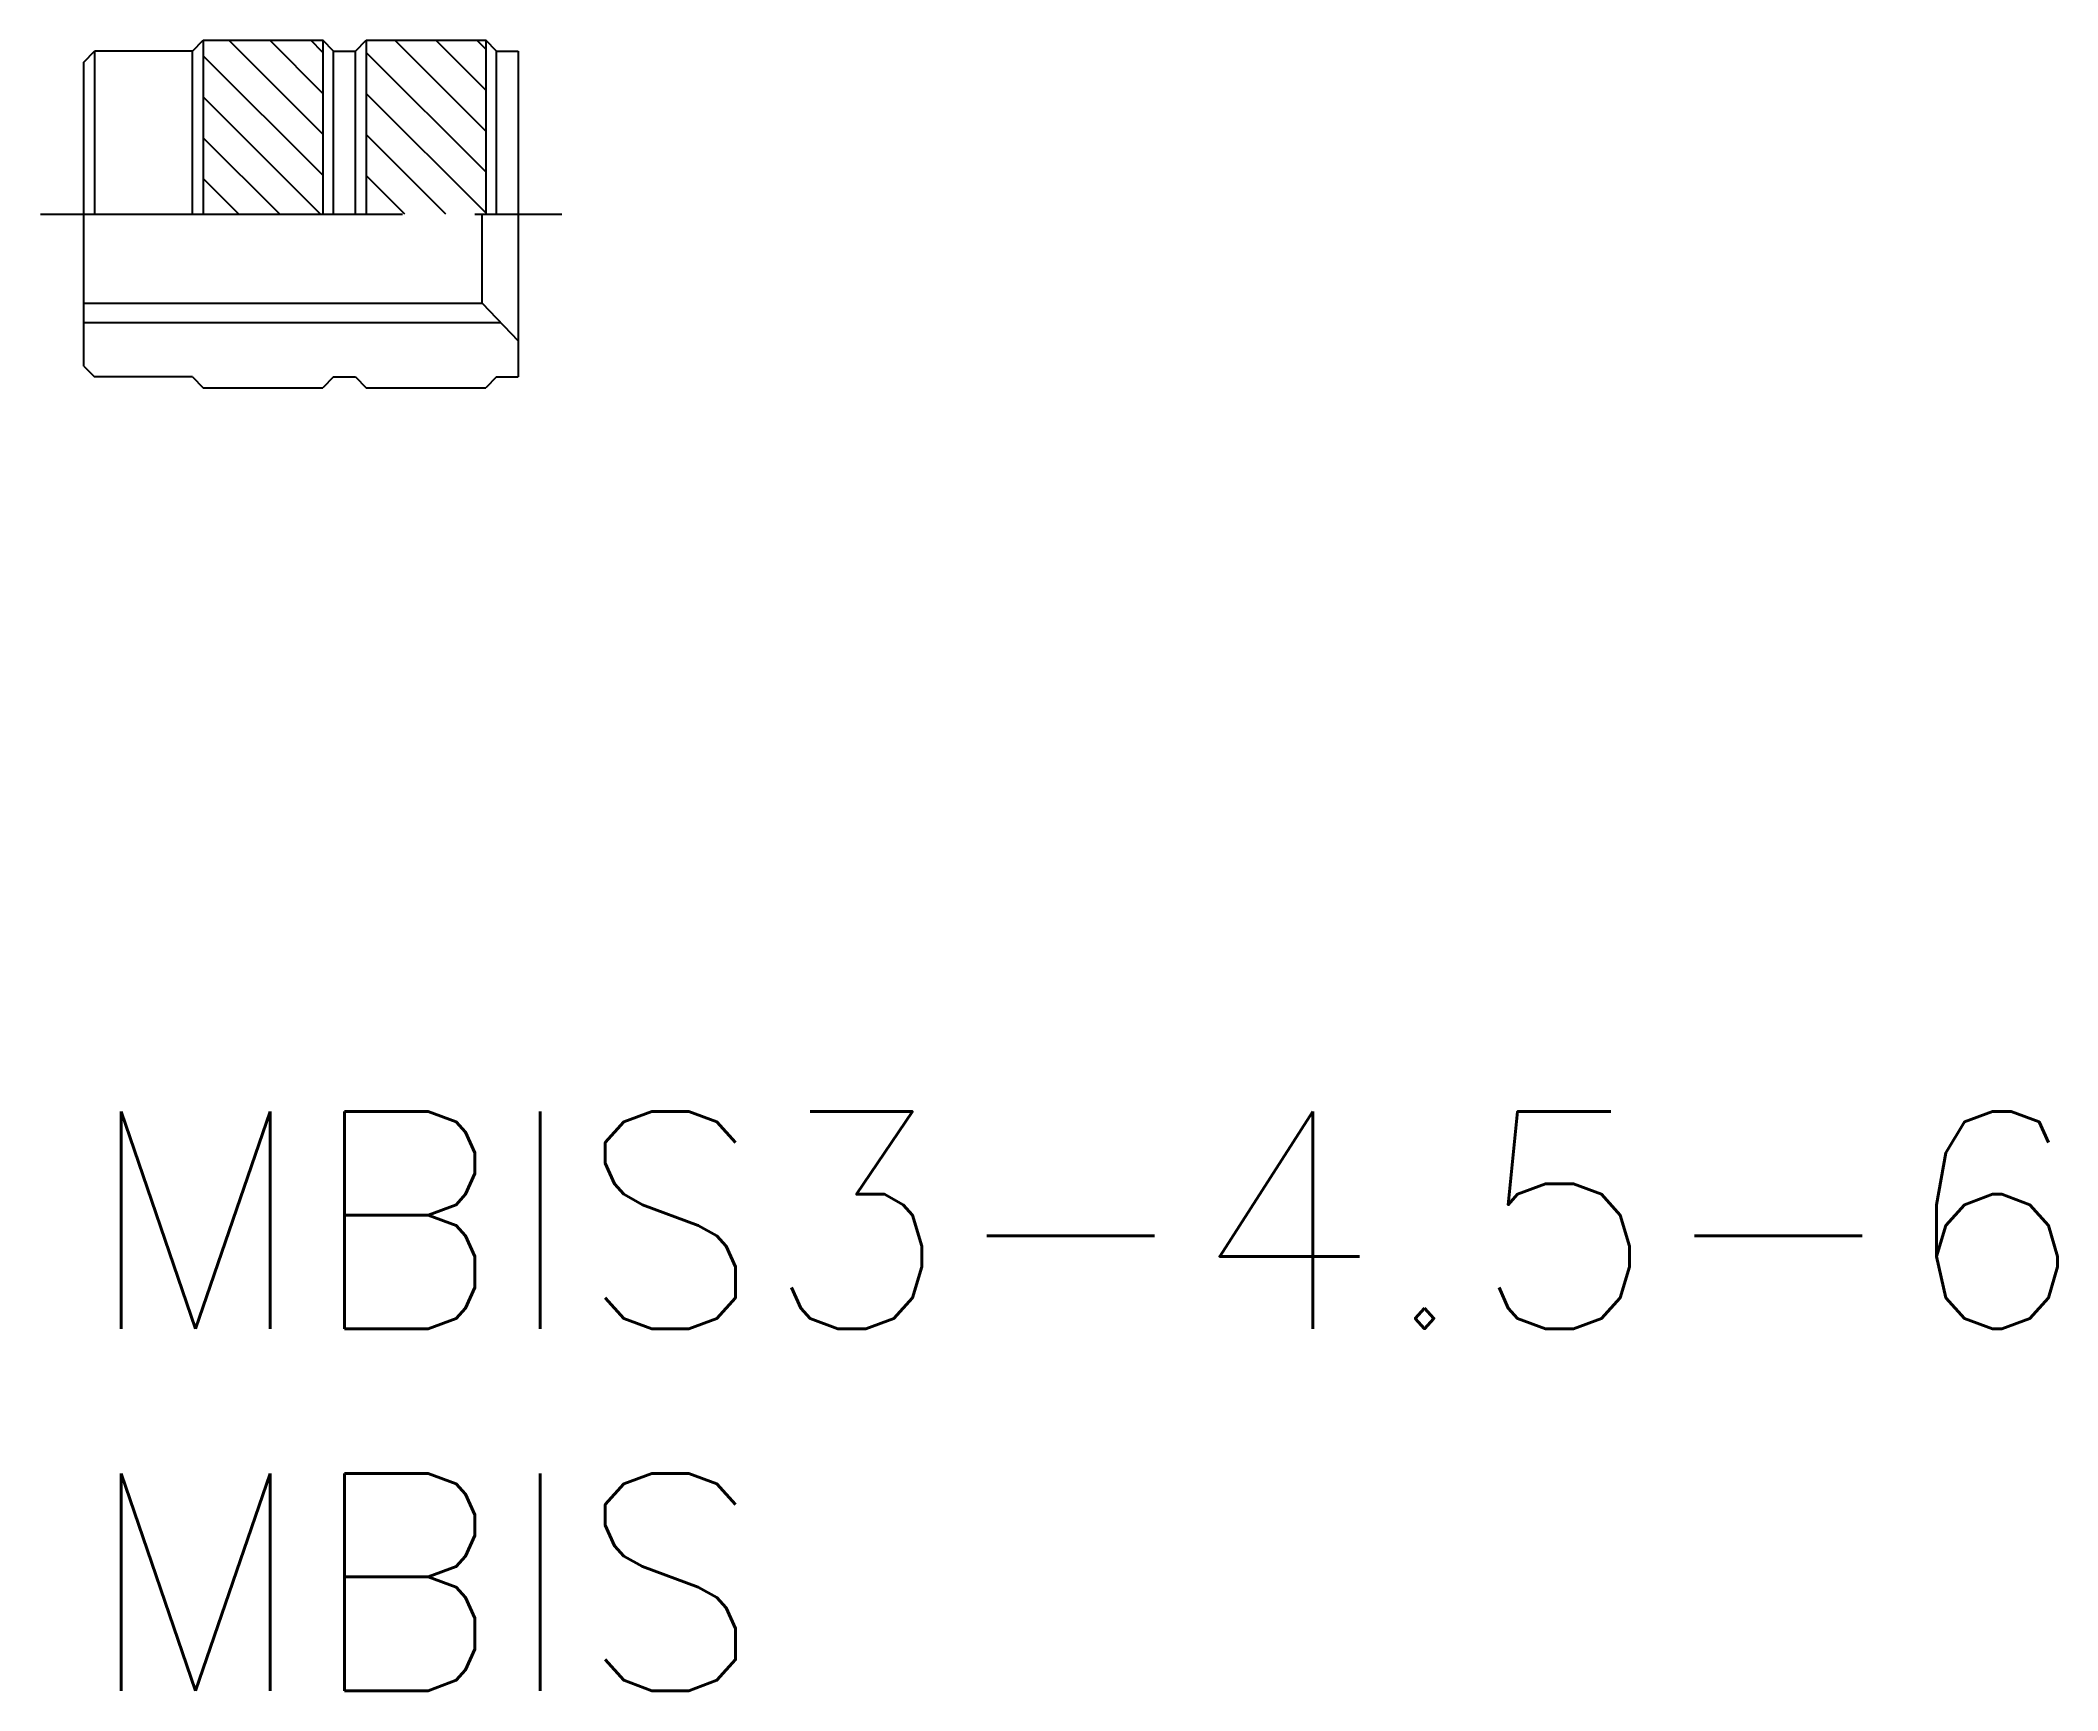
# Model space of a CAD drawing. Extents: x -0.6 to 27.3, y -8 to 14.8.
import ezdxf

# ---------------------------------------------------------------- set-up
doc = ezdxf.new("R2010")
doc.units = 0
doc.header["$LTSCALE"] = 0.5
doc.linetypes.add('CENTER', pattern=[50.8, 31.75, -6.35, 6.35, -6.35])
doc.linetypes.add('DASHDOT', pattern=[17, 10, -2, 3, -2])
for name, color, linetype in [('MSM_CENTER', 1, 'CENTER'), ('MSM_CONTINUOUS', 7, 'CONTINUOUS'), ('MSM_NARROW', 5, 'CONTINUOUS'), ('MSM_PART_NUMBER', 7, 'CONTINUOUS')]:
    doc.layers.add(name, color=color, linetype=linetype)
doc.styles.get("Standard").update_dxf_attribs({"font": 'txt.shx', "height": 3, "bigfont": 'bigfont.shx'})

msp = doc.modelspace()

# ---------------------------------------------------------------- linework, layer by layer
at = {"layer": 'MSM_CENTER', "linetype": 'DASHDOT'}
msp.add_line((-0.6, 12.4), (6.6, 12.4), dxfattribs=at)
at = {"layer": 'MSM_CONTINUOUS', "linetype": 'CONTINUOUS'}
for p, q in [((1.5, 14.65), (1.65, 14.8)), ((1.65, 14.8), (3.3, 14.8)), ((1.65, 14.8), (1.65, 12.4)), ((3.295, 13.506), (2.002, 14.8)), ((3.295, 14.072), (2.567, 14.8)), ((3.295, 14.638), (3.133, 14.8)), ((3.45, 14.65), (3.3, 14.8)), ((3.3, 14.8), (3.3, 12.4)), ((3.75, 14.65), (3.9, 14.8)), ((3.9, 14.8), (5.55, 14.8)), ((3.9, 14.8), (3.9, 12.4)), ((5.55, 13.546), (4.296, 14.8)), ((5.55, 14.112), (4.862, 14.8)), ((5.55, 14.678), (5.428, 14.8)), ((5.7, 14.65), (5.55, 14.8)), ((5.55, 14.8), (5.55, 12.4)), ((0, 14.5), (0.15, 14.65)), ((0, 10.3), (0, 14.5)), ((1.5, 14.65), (0.15, 14.65)), ((0.15, 14.65), (0.15, 12.4)), ((1.5, 12.4), (1.5, 14.65)), ((3.295, 12.941), (1.65, 14.586)), ((3.45, 14.65), (3.75, 14.65)), ((3.45, 12.4), (3.45, 14.65)), ((3.75, 12.4), (3.75, 14.65)), ((5.55, 12.981), (3.9, 14.631)), ((5.7, 14.65), (6, 14.65)), ((5.7, 12.4), (5.7, 14.65)), ((6, 14.65), (6, 10.15)), ((3.27, 12.4), (1.65, 14.02)), ((5.55, 12.415), (3.9, 14.065)), ((2.705, 12.4), (1.65, 13.455)), ((4.999, 12.4), (3.9, 13.499)), ((2.139, 12.4), (1.65, 12.889)), ((4.434, 12.4), (3.9, 12.934)), ((5.5, 11.171), (5.5, 12.407)), ((0, 11.171), (5.5, 11.171)), ((5.5, 11.171), (6, 10.65)), ((0, 10.3), (0.15, 10.15)), ((1.5, 10.15), (0.15, 10.15)), ((1.5, 10.15), (1.65, 10)), ((3.45, 10.15), (3.3, 10)), ((3.45, 10.15), (3.75, 10.15)), ((3.75, 10.15), (3.9, 10)), ((5.7, 10.15), (5.55, 10)), ((5.7, 10.15), (6, 10.15)), ((1.65, 10), (3.3, 10)), ((3.9, 10), (5.55, 10))]:
    msp.add_line(p, q, dxfattribs=at)
at = {"layer": 'MSM_NARROW', "linetype": 'CONTINUOUS'}
msp.add_line((-0.003, 10.9), (5.76, 10.9), dxfattribs=at)

# ---------------------------------------------------------------- texts
at = {"layer": 'MSM_PART_NUMBER'}
for s, p in [('MBIS3-4.5-6', (0, -3)), ('MBIS', (0, -8))]:
    msp.add_text(s, height=3, dxfattribs=at).set_placement(p)

doc.saveas('drawing.dxf')
